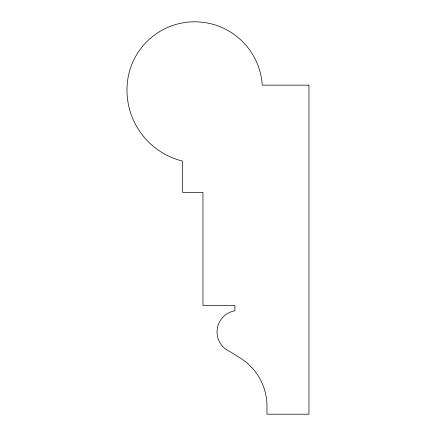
<?xml version="1.0" encoding="UTF-8"?>
<svg xmlns="http://www.w3.org/2000/svg" width="436" height="436" viewBox="0 0 436 436"><rect width="100%" height="100%" fill="white"/><g stroke="black" fill="none" stroke-linecap="round" stroke-linejoin="round"><path stroke-width="0.65" d="M308.961 85.151L262.259 85.151A67.694 67.694 0 0 0 193.47 21.8A67.694 67.694 0 0 0 127.04 87.614A72.959 72.959 0 0 0 182.559 161.086L182.559 192.396L202.958 192.396L202.958 305.554L234.895 305.554L234.895 310.797A21.451 21.451 0 0 0 230.175 351.716L238.563 356.964A56.751 56.751 0 0 1 266.946 406.952L266.946 414.2L308.961 414.2L308.961 85.151"/></g></svg>
